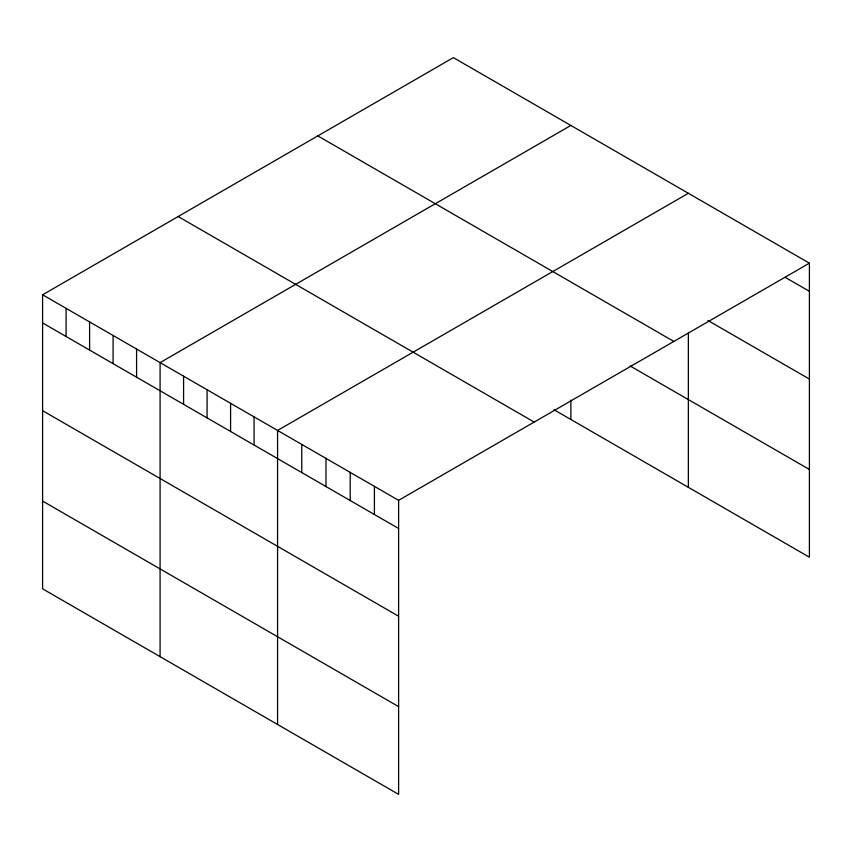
<?xml version="1.0" encoding="UTF-8"?>
<svg xmlns="http://www.w3.org/2000/svg" width="852" height="852" viewBox="0 0 852 852"><rect width="100%" height="100%" fill="white"/><g stroke="black" fill="none" stroke-linecap="round" stroke-linejoin="round"><path stroke-width="1.28" d="M809.4 263.172L398.619 500.337L398.619 794.373L42.6 588.828L42.6 294.792L453.381 57.627L809.4 263.172L809.4 557.208L554.088 409.801M570.872 125.457L160.091 362.622L160.091 656.658M688.352 193.287L277.571 430.452L277.571 724.488M785.193 277.347L809.4 291.32M707.948 320.501L809.4 379.065M317.828 135.894L673.847 341.439M630.171 365.987L809.4 469.473M178.153 216.525L534.172 422.07M42.6 294.792L398.619 500.337M42.6 322.94L398.619 528.485M42.6 410.685L398.619 616.23M42.6 501.082L398.619 706.627M688.352 333.111L688.352 487.323M570.872 400.142L570.872 419.493M374.411 486.354L374.411 514.512M350.204 472.381L350.204 500.529M325.986 458.408L325.986 486.556M301.778 444.424L301.778 472.572M254.077 416.884L254.077 445.032M230.583 403.315L230.583 431.463M207.079 389.747L207.079 417.906M183.585 376.19L183.585 404.338M136.586 349.054L136.586 377.202M113.092 335.486L113.092 363.634M89.598 321.918L89.598 350.076M66.094 308.349L66.094 336.508"/></g></svg>
